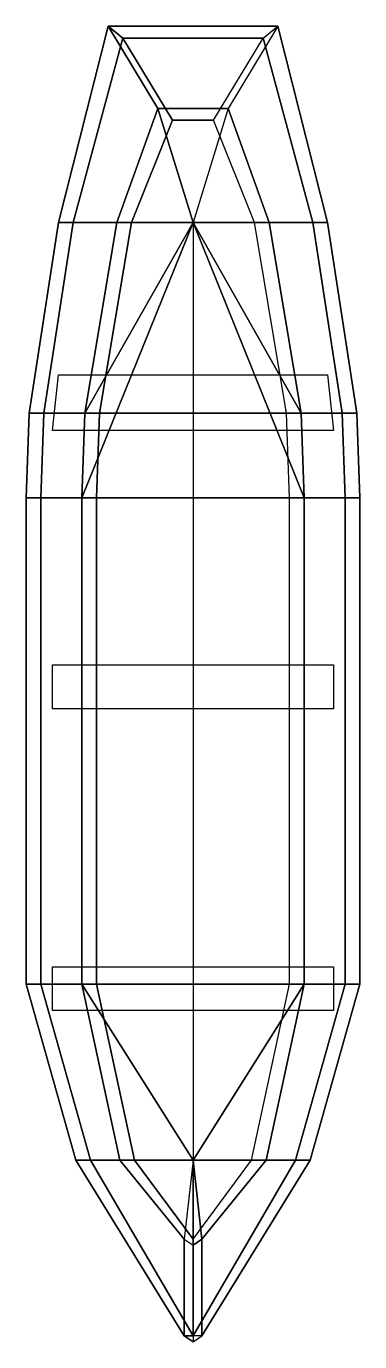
# Model space of a CAD drawing. Extents: x 0.99 to 2.13, y 3.79 to 8.28.
import ezdxf

# ---------------------------------------------------------------- set-up
doc = ezdxf.new("R2010")
doc.units = 0
doc.layers.add('BOATS', color=1, linetype='CONTINUOUS')

msp = doc.modelspace()

# ---------------------------------------------------------------- linework, layer by layer
at = {"layer": 'BOATS'}
for points in [[(1.1, 7.61, 1.5), (1.15, 7.61, 1.5), (1.32, 8.24, 1.5), (1.27, 8.28, 1.5)], [(1.3, 7.61, 1), (1.1, 7.61, 1.5), (1.27, 8.28, 1.5), (1.44, 8, 1)], [(1.27, 8.28, 1.5), (1.32, 8.24, 1.5), (1.8, 8.24, 1.5), (1.85, 8.28, 1.5)], [(1.44, 8, 1), (1.27, 8.28, 1.5), (1.85, 8.28, 1.5), (1.68, 8, 1)], [(1.82, 7.61, 1), (2.02, 7.61, 1.5), (1.85, 8.28, 1.5), (1.68, 8, 1)], [(2.02, 7.61, 1.5), (1.97, 7.61, 1.5), (1.8, 8.24, 1.5), (1.85, 8.28, 1.5)], [(1.15, 7.61, 1.5), (1.35, 7.61, 1), (1.49, 7.96, 1), (1.32, 8.24, 1.5)], [(1.32, 8.24, 1.5), (1.49, 7.96, 1), (1.63, 7.96, 1), (1.8, 8.24, 1.5)], [(1.97, 7.61, 1.5), (1.77, 7.61, 1), (1.63, 7.96, 1), (1.8, 8.24, 1.5)], [(1.56, 7.61, 0.92), (1.3, 7.61, 1), (1.44, 8, 1), (1.56, 7.61, 0.92)], [(1.56, 7.61, 0.92), (1.44, 8, 1), (1.68, 8, 1), (1.56, 7.61, 0.92)], [(1.56, 7.61, 0.92), (1.82, 7.61, 1), (1.68, 8, 1), (1.56, 7.61, 0.92)], [(1.35, 7.61, 1), (1.77, 7.61, 1), (1.63, 7.96, 1), (1.49, 7.96, 1)], [(1, 6.96, 1.5), (1.05, 6.96, 1.5), (1.15, 7.61, 1.5), (1.1, 7.61, 1.5)], [(1.19, 6.96, 1), (1, 6.96, 1.5), (1.1, 7.61, 1.5), (1.3, 7.61, 1)], [(1.05, 6.96, 1.5), (1.24, 6.96, 1), (1.35, 7.61, 1), (1.15, 7.61, 1.5)], [(1.56, 7.61, 0.92), (1.18, 6.67, 1), (1.19, 6.96, 1), (1.56, 7.61, 0.92)], [(1.56, 4.41, 0.92), (1.18, 5.01, 1), (1.18, 6.67, 1), (1.56, 7.61, 0.92)], [(1.56, 7.61, 0.92), (1.19, 6.96, 1), (1.3, 7.61, 1), (1.56, 7.61, 0.92)], [(1.24, 6.96, 1), (1.88, 6.96, 1), (1.77, 7.61, 1), (1.35, 7.61, 1)], [(1.56, 4.41, 0.92), (1.94, 5.01, 1), (1.94, 6.67, 1), (1.56, 7.61, 0.92)], [(1.56, 7.61, 0.92), (1.94, 6.67, 1), (1.93, 6.96, 1), (1.56, 7.61, 0.92)], [(1.56, 7.61, 0.92), (1.93, 6.96, 1), (1.82, 7.61, 1), (1.56, 7.61, 0.92)], [(2.07, 6.96, 1.5), (1.88, 6.96, 1), (1.77, 7.61, 1), (1.97, 7.61, 1.5)], [(1.93, 6.96, 1), (2.12, 6.96, 1.5), (2.02, 7.61, 1.5), (1.82, 7.61, 1)], [(2.12, 6.96, 1.5), (2.07, 6.96, 1.5), (1.97, 7.61, 1.5), (2.02, 7.61, 1.5)], [(2.04, 6.9, 1.39), (1.08, 6.9, 1.39), (1.1, 7.09, 1.39), (2.02, 7.09, 1.39)], [(0.99, 6.67, 1.5), (1.04, 6.67, 1.5), (1.05, 6.96, 1.5), (1, 6.96, 1.5)], [(1.18, 6.67, 1), (0.99, 6.67, 1.5), (1, 6.96, 1.5), (1.19, 6.96, 1)], [(1.04, 6.67, 1.5), (1.23, 6.67, 1), (1.24, 6.96, 1), (1.05, 6.96, 1.5)], [(1.23, 6.67, 1), (1.89, 6.67, 1), (1.88, 6.96, 1), (1.24, 6.96, 1)], [(2.08, 6.67, 1.5), (1.89, 6.67, 1), (1.88, 6.96, 1), (2.07, 6.96, 1.5)], [(1.94, 6.67, 1), (2.13, 6.67, 1.5), (2.12, 6.96, 1.5), (1.93, 6.96, 1)], [(2.13, 6.67, 1.5), (2.08, 6.67, 1.5), (2.07, 6.96, 1.5), (2.12, 6.96, 1.5)], [(0.99, 5.01, 1.5), (1.04, 5.01, 1.5), (1.04, 6.67, 1.5), (0.99, 6.67, 1.5)], [(1.18, 5.01, 1), (0.99, 5.01, 1.5), (0.99, 6.67, 1.5), (1.18, 6.67, 1)], [(1.04, 5.01, 1.5), (1.23, 5.01, 1), (1.23, 6.67, 1), (1.04, 6.67, 1.5)], [(1.23, 5.01, 1), (1.89, 5.01, 1), (1.89, 6.67, 1), (1.23, 6.67, 1)], [(2.08, 5.01, 1.5), (1.89, 5.01, 1), (1.89, 6.67, 1), (2.08, 6.67, 1.5)], [(1.94, 5.01, 1), (2.13, 5.01, 1.5), (2.13, 6.67, 1.5), (1.94, 6.67, 1)], [(2.13, 5.01, 1.5), (2.08, 5.01, 1.5), (2.08, 6.67, 1.5), (2.13, 6.67, 1.5)], [(2.04, 5.95, 1.39), (1.08, 5.95, 1.39), (1.08, 6.1, 1.39), (2.04, 6.1, 1.39)], [(2.04, 4.92, 1.39), (1.08, 4.92, 1.39), (1.08, 5.07, 1.39), (2.04, 5.07, 1.39)], [(1.16, 4.41, 1.5), (1.21, 4.41, 1.5), (1.04, 5.01, 1.5), (0.99, 5.01, 1.5)], [(1.31, 4.41, 1), (1.16, 4.41, 1.5), (0.99, 5.01, 1.5), (1.18, 5.01, 1)], [(1.21, 4.41, 1.5), (1.36, 4.41, 1), (1.23, 5.01, 1), (1.04, 5.01, 1.5)], [(1.56, 4.41, 0.92), (1.31, 4.41, 1), (1.18, 5.01, 1), (1.56, 4.41, 0.92)], [(1.36, 4.41, 1), (1.76, 4.41, 1), (1.89, 5.01, 1), (1.23, 5.01, 1)], [(1.56, 4.41, 0.92), (1.81, 4.41, 1), (1.94, 5.01, 1), (1.56, 4.41, 0.92)], [(1.91, 4.41, 1.5), (1.76, 4.41, 1), (1.89, 5.01, 1), (2.08, 5.01, 1.5)], [(1.81, 4.41, 1), (1.96, 4.41, 1.5), (2.13, 5.01, 1.5), (1.94, 5.01, 1)], [(1.96, 4.41, 1.5), (1.91, 4.41, 1.5), (2.08, 5.01, 1.5), (2.13, 5.01, 1.5)], [(1.53, 3.81, 1.5), (1.56, 3.81, 1.5), (1.21, 4.41, 1.5), (1.16, 4.41, 1.5)], [(1.53, 4.14, 1), (1.53, 3.81, 1.5), (1.16, 4.41, 1.5), (1.31, 4.41, 1)], [(1.56, 3.81, 1.5), (1.56, 4.14, 1), (1.36, 4.41, 1), (1.21, 4.41, 1.5)], [(1.56, 4.41, 0.92), (1.53, 4.14, 1), (1.31, 4.41, 1), (1.56, 4.41, 0.92)], [(1.56, 4.14, 1), (1.56, 4.14, 1), (1.76, 4.41, 1), (1.36, 4.41, 1)], [(1.56, 4.41, 0.92), (1.53, 4.14, 1), (1.56, 4.12, 1), (1.56, 4.41, 0.92)], [(1.59, 3.81, 1.5), (1.56, 3.81, 1.5), (1.91, 4.41, 1.5), (1.96, 4.41, 1.5)], [(1.56, 3.81, 1.5), (1.56, 4.14, 1), (1.76, 4.41, 1), (1.91, 4.41, 1.5)], [(1.56, 4.41, 0.92), (1.59, 4.14, 1), (1.81, 4.41, 1), (1.56, 4.41, 0.92)], [(1.56, 4.41, 0.92), (1.56, 4.12, 1), (1.59, 4.14, 1), (1.56, 4.41, 0.92)], [(1.59, 4.14, 1), (1.59, 3.81, 1.5), (1.96, 4.41, 1.5), (1.81, 4.41, 1)], [(1.56, 4.12, 1), (1.56, 3.79, 1.5), (1.53, 3.81, 1.5), (1.53, 4.14, 1)], [(1.56, 4.12, 1), (1.56, 3.79, 1.5), (1.59, 3.81, 1.5), (1.59, 4.14, 1)], [(1.56, 3.79, 1.5), (1.56, 3.79, 1.5), (1.59, 3.81, 1.5), (1.53, 3.81, 1.5)]]:
    msp.add_3dface(points, dxfattribs=at)

doc.saveas('drawing.dxf')
